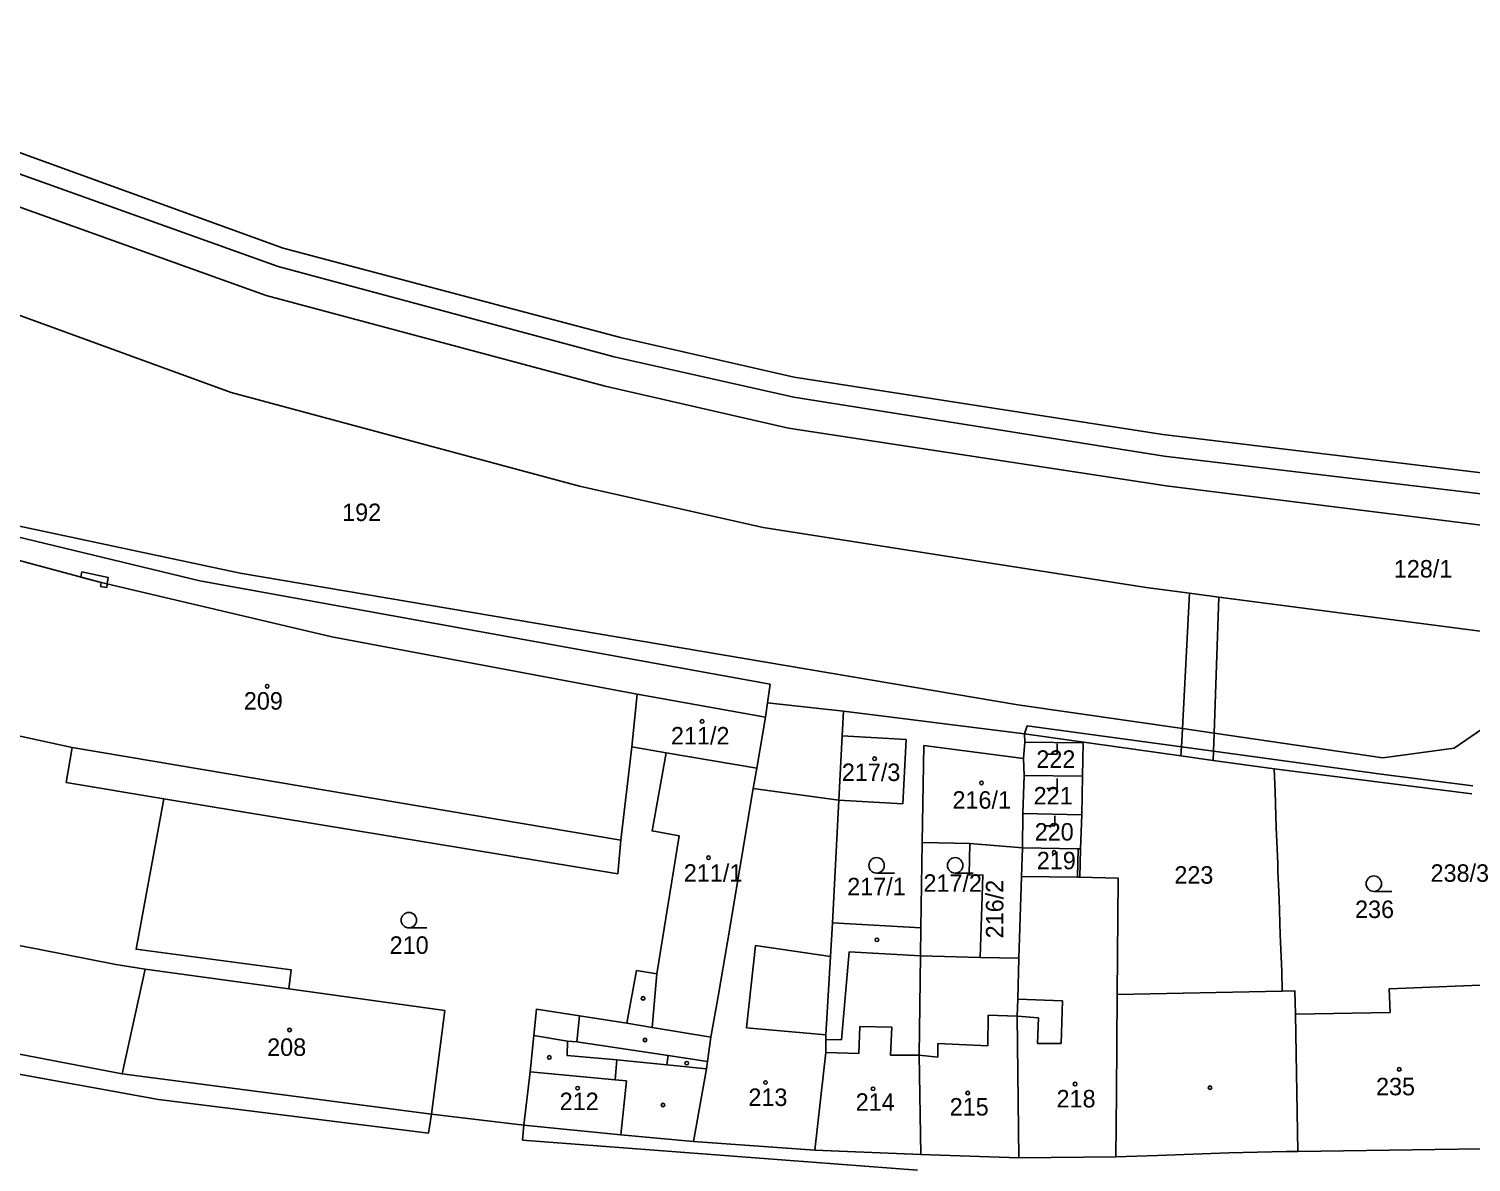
# Model space of a CAD drawing. Extents: x -784124 to -780570, y -980818 to -976926.
# Drawn here: x -781991.4 to -781851.2, y -979615 to -979504.8 of the extents above; entities that cross this region are included whole.
import ezdxf
from ezdxf.enums import TextEntityAlignment as Align

# ---------------------------------------------------------------- set-up
doc = ezdxf.new("R2010")
doc.units = 0
doc.header["$LTSCALE"] = 3.138375
doc.header["$MEASUREMENT"] = 0
doc.linetypes.add('0_051C', pattern=[0])
for name, color, linetype in [('18', 1, 'CONTINUOUS'), ('21800', 1, 'CONTINUOUS'), ('21900', 1, 'CONTINUOUS'), ('21999', 1, 'CONTINUOUS'), ('23700', 1, 'CONTINUOUS'), ('304', 1, 'CONTINUOUS'), ('319', 1, 'CONTINUOUS'), ('402', 1, 'CONTINUOUS'), ('404', 1, 'CONTINUOUS')]:
    doc.layers.add(name, color=color, linetype=linetype)

# ---------------------------------------------------------------- blocks, each defined once
blk = doc.blocks.new('4_02$0')
at = {"layer": '404', "color": 255, "linetype": 'Continuous'}
blk.add_circle((-0.01, 0), 0.175, dxfattribs=at)
blk = doc.blocks.new('3_04$3')
at = {"layer": '304', "color": 255, "linetype": 'Continuous'}
blk.add_line((0.01, 0), (1.76, 0), dxfattribs=at)
blk.add_circle((0.01, 0.75), 0.75, dxfattribs=at)
blk = doc.blocks.new('3_19$9')
at = {"layer": '319', "color": 255, "linetype": 'Continuous'}
for p, q in [((-1, 0), (0, 0)), ((0, 0), (0, 1))]:
    blk.add_line(p, q, dxfattribs=at)

msp = doc.modelspace()

# ---------------------------------------------------------------- linework, layer by layer
at = {"layer": '21800', "color": 255, "linetype": 'Continuous'}
for p, q in [((-782015.61, -979510.56), (-781967.17, -979527.93)), ((-781967.17, -979527.93), (-781934.49, -979536.7)), ((-781934.49, -979536.7), (-781917.01, -979540.63)), ((-781917.01, -979540.63), (-781881.03, -979546.35)), ((-781881.03, -979546.35), (-781836.57, -979551.65)), ((-781974.78, -979558.48), (-782005.21, -979551.11)), ((-781919.34, -979568.5), (-781974.78, -979558.48)), ((-781879.25, -979572.84), (-781878.56, -979559.68)), ((-781875.69, -979560.05), (-781876.16, -979573.29)), ((-781919.58, -979570.34), (-781919.34, -979568.5)), ((-781987.18, -979574.66), (-782008.22, -979570.11)), ((-781894.6, -979573.34), (-781894.35, -979572.55)), ((-781894.35, -979572.55), (-781879.34, -979574.61)), ((-781879.34, -979574.61), (-781879.25, -979572.84)), ((-781876.16, -979573.29), (-781876.22, -979575.04)), ((-781987.18, -979574.66), (-781987.76, -979578.08)), ((-781979.31, -979575.99), (-781987.18, -979574.66)), ((-781879.39, -979575.47), (-781879.34, -979574.61)), ((-781879.34, -979574.61), (-781876.22, -979575.04)), ((-781876.22, -979575.04), (-781876.25, -979575.92)), ((-781876.22, -979575.04), (-781859.91, -979577.28)), ((-781979.31, -979575.99), (-781933.84, -979583.67)), ((-781859.91, -979577.28), (-781851.02, -979578.41)), ((-781987.76, -979578.08), (-781978.26, -979579.65)), ((-781912.64, -979579.8), (-781920.98, -979578.67)), ((-781889.44, -979587.28), (-781889.38, -979584.52)), ((-781920.75, -979593.93), (-781921.61, -979601.92)), ((-781920.75, -979593.93), (-781913.46, -979595)), ((-781912.38, -979603.09), (-781911.65, -979594.53)), ((-781911.65, -979594.53), (-781904.7, -979594.93)), ((-781930.35, -979596.67), (-781930.8, -979601.9)), ((-781890.89, -979599.29), (-781895.24, -979599.13)), ((-781891.04, -979603.45), (-781890.89, -979599.29)), ((-781938.13, -979603.3), (-781937.85, -979600.76)), ((-781910.7, -979604.42), (-781910.62, -979601.8)), ((-781910.62, -979601.8), (-781907.51, -979601.86)), ((-781907.51, -979601.86), (-781907.62, -979604.58)), ((-781898.17, -979603.67), (-781898.12, -979600.68)), ((-781898.12, -979600.68), (-781895.31, -979600.79)), ((-781895.31, -979600.79), (-781893.23, -979600.95)), ((-781893.23, -979600.95), (-781893.33, -979603.44)), ((-781868.25, -979600.6), (-781868.02, -979613.94)), ((-782010.93, -979603.08), (-781978.79, -979608.9)), ((-781939.02, -979603.21), (-781942.31, -979602.68)), ((-781939.06, -979604.61), (-781939.02, -979603.21)), ((-781939.02, -979603.21), (-781938.13, -979603.3)), ((-781938.13, -979603.3), (-781929.24, -979604.61)), ((-781921.61, -979601.92), (-781913.91, -979602.6)), ((-781913.91, -979603.07), (-781912.38, -979603.09)), ((-781934.23, -979605.03), (-781939.06, -979604.61)), ((-781929.24, -979604.61), (-781929.38, -979605.52)), ((-781929.24, -979604.61), (-781925.43, -979605.21)), ((-781913.92, -979604.31), (-781910.7, -979604.42)), ((-781907.62, -979604.58), (-781904.85, -979604.58)), ((-781904.85, -979604.58), (-781903.01, -979604.76)), ((-781903.01, -979604.76), (-781903.02, -979603.44)), ((-781903.02, -979603.44), (-781898.17, -979603.67)), ((-781893.33, -979603.44), (-781891.04, -979603.45)), ((-781934.4, -979606.98), (-781934.23, -979605.03)), ((-781929.38, -979605.52), (-781934.23, -979605.03)), ((-781929.38, -979605.52), (-781925.53, -979605.92)), ((-781934.4, -979606.98), (-781942.65, -979606.2)), ((-781933.28, -979607.07), (-781934.4, -979606.98)), ((-781933.84, -979612.33), (-781933.28, -979607.07)), ((-781978.79, -979608.9), (-781952.54, -979612.16)), ((-781952.54, -979612.16), (-781952.25, -979610.33)), ((-781943.27, -979611.4), (-781943.41, -979612.85)), ((-781943.41, -979612.85), (-781905.01, -979615.75))]:
    msp.add_line(p, q, dxfattribs=at)
at = {"layer": '21900', "color": 3, "linetype": 'Continuous'}
for p, q in [((-781878.56, -979559.68), (-781875.69, -979560.05)), ((-781875.69, -979560.05), (-781848.53, -979563.6)), ((-781932.78, -979574.6), (-781932.25, -979569.5)), ((-781932.25, -979569.5), (-781919.78, -979571.73)), ((-781920.63, -979576.67), (-781919.78, -979571.73)), ((-781912.31, -979573.55), (-781912.18, -979571.13)), ((-781912.18, -979571.13), (-781894.6, -979573.34)), ((-781912.64, -979579.8), (-781912.31, -979573.55)), ((-781912.31, -979573.55), (-781906.1, -979573.88)), ((-781894.6, -979573.34), (-781879.39, -979575.47)), ((-781894.58, -979574.16), (-781894.6, -979573.34)), ((-781879.25, -979572.84), (-781876.16, -979573.29)), ((-781929.45, -979575.19), (-781932.78, -979574.6)), ((-781920.63, -979576.67), (-781929.45, -979575.19)), ((-781906.1, -979573.88), (-781906.42, -979580.16)), ((-781894.68, -979575.75), (-781894.58, -979574.16)), ((-781894.63, -979577.39), (-781894.68, -979575.75)), ((-781879.39, -979575.47), (-781876.25, -979575.92)), ((-781876.25, -979575.92), (-781870.33, -979576.75)), ((-781894.76, -979581.09), (-781894.63, -979577.39)), ((-781888.96, -979577.47), (-781894.63, -979577.39)), ((-781889.03, -979581.22), (-781888.96, -979577.47)), ((-781870.33, -979576.75), (-781851.1, -979579.19)), ((-781913.27, -979591.71), (-781912.64, -979579.8)), ((-781906.42, -979580.16), (-781912.64, -979579.8)), ((-781894.78, -979584.42), (-781894.76, -979581.09)), ((-781889.03, -979581.22), (-781894.76, -979581.09)), ((-781889.15, -979584.52), (-781889.03, -979581.22)), ((-781904.53, -979583.92), (-781899.9, -979584.02)), ((-781899.9, -979584.02), (-781894.78, -979584.42)), ((-781894.88, -979587.22), (-781894.78, -979584.42)), ((-781889.21, -979587.28), (-781889.15, -979584.52)), ((-781895.15, -979595.14), (-781894.88, -979587.22)), ((-781904.69, -979592.21), (-781913.27, -979591.71)), ((-781904.7, -979594.93), (-781904.69, -979592.21)), ((-781982.34, -979606.4), (-781980.08, -979596.23)), ((-781966.13, -979598.12), (-781980.08, -979596.23)), ((-781898.9, -979595.07), (-781904.7, -979594.93)), ((-781895.15, -979595.14), (-781898.9, -979595.07)), ((-781885.58, -979598.68), (-781869.53, -979598.35)), ((-782009.79, -979601.17), (-781982.34, -979606.4)), ((-781982.34, -979606.4), (-781952.25, -979610.33)), ((-781952.25, -979610.33), (-781943.27, -979611.4)), ((-781926.78, -979612.96), (-781914.99, -979613.83)), ((-781914.99, -979613.83), (-781904.69, -979614.24)), ((-781904.69, -979614.24), (-781895.16, -979614.55)), ((-781895.16, -979614.55), (-781885.71, -979614.45)), ((-781868.02, -979613.94), (-781847.64, -979613.65))]:
    msp.add_line(p, q, dxfattribs=at)
for points in [[(-781556.68, -979574.84), (-781564.24, -979579.75), (-781569.84, -979582.73), (-781577.59, -979584.84), (-781584.82, -979585.04), (-781587.67, -979584.8), (-781647.52, -979577.47), (-781652.84, -979576.88), (-781734.35, -979567.08), (-781836.96, -979554.7), (-781880.83, -979549.24), (-781917.53, -979543.62), (-781935.36, -979539.55), (-781968.34, -979530.72), (-782016.97, -979513.31), (-782060.07, -979495.91), (-782065.99, -979493.5), (-782100.3, -979479.69), (-782102.97, -979478.69), (-782133.86, -979464.33), (-782133.38, -979463.23), (-782177.17, -979446.51)], [(-782048.41, -979493.82), (-782015.07, -979508.6), (-781966.66, -979526.12), (-781933.89, -979534.8), (-781916.98, -979538.68), (-781881.14, -979544.25), (-781837.76, -979549.45), (-781733.99, -979562.19), (-781652.45, -979571.9), (-781587.18, -979579.83), (-781579.8, -979580.08), (-781573.17, -979579.03), (-781564.94, -979576.33), (-781556.69, -979571.88), (-781553.01, -979568.66), (-781550.83, -979570.03)], [(-782076.19, -979500.16), (-782020.92, -979522.25), (-781971.72, -979540.15), (-781937.85, -979549.26), (-781920, -979553.28), (-781882.78, -979559.13), (-781878.56, -979559.68)], [(-782085.13, -979512.36), (-782061.44, -979538.44), (-781970.85, -979557.72), (-781895.24, -979570.52), (-781879.25, -979572.84)], [(-782005.38, -979553), (-781984.5, -979558.6), (-781961.95, -979563.9), (-781932.25, -979569.5)], [(-781919.78, -979571.73), (-781919.58, -979570.34), (-781912.18, -979571.13)], [(-781876.16, -979573.29), (-781859.75, -979575.67), (-781852.81, -979574.75), (-781850.05, -979572.83)], [(-781966.13, -979598.12), (-781965.9, -979596.28), (-781980.98, -979594.29), (-781978.26, -979579.65), (-781934.15, -979586.94), (-781933.84, -979583.67), (-781932.78, -979574.6)], [(-781933.26, -979601.48), (-781932.31, -979596.35), (-781930.35, -979596.67), (-781928.17, -979583.27), (-781930.81, -979582.78), (-781929.45, -979575.19)], [(-781894.68, -979575.75), (-781904.37, -979574.48), (-781904.53, -979583.92)], [(-781888.96, -979577.47), (-781888.88, -979574.23), (-781894.58, -979574.16)], [(-781925.09, -979602.84), (-781924.34, -979598.67), (-781923.46, -979593.56), (-781920.98, -979578.67), (-781920.63, -979576.67)], [(-781869.53, -979598.35), (-781869.58, -979596.43), (-781869.74, -979592.88), (-781869.85, -979589.37), (-781869.98, -979586.69), (-781869.97, -979585.94), (-781870.12, -979582.45), (-781870.23, -979578.97), (-781870.33, -979576.75)], [(-781899.9, -979584.02), (-781899.99, -979587.06), (-781898.64, -979587.07), (-781898.9, -979595.07)], [(-781889.15, -979584.52), (-781889.38, -979584.52), (-781894.78, -979584.42)], [(-781889.21, -979587.28), (-781889.44, -979587.28), (-781894.88, -979587.22)], [(-781885.58, -979598.68), (-781885.5, -979587.36), (-781889.21, -979587.28)], [(-781980.08, -979596.23), (-781982.93, -979595.77), (-781990.33, -979594.32), (-782007.55, -979591.04)], [(-781914.99, -979613.83), (-781913.92, -979604.31), (-781913.91, -979603.07), (-781913.91, -979602.6), (-781913.46, -979595), (-781913.27, -979591.71)], [(-781904.69, -979614.24), (-781904.85, -979604.58), (-781904.7, -979594.93)], [(-781895.16, -979614.55), (-781895.31, -979600.79), (-781895.24, -979599.13), (-781895.15, -979595.14)], [(-781847.88, -979597.69), (-781859.14, -979598.13), (-781859.05, -979600.42), (-781868.25, -979600.6), (-781868.3, -979598.33), (-781869.53, -979598.35)], [(-781952.25, -979610.33), (-781950.95, -979600.25), (-781966.13, -979598.12)], [(-781885.71, -979614.45), (-781885.65, -979608.3), (-781885.58, -979598.68)], [(-781943.27, -979611.4), (-781942.65, -979606.2), (-781942.31, -979602.68), (-781942.03, -979600.1), (-781937.85, -979600.76), (-781933.26, -979601.48)], [(-781933.26, -979601.48), (-781930.8, -979601.9), (-781925.09, -979602.84)], [(-781926.78, -979612.96), (-781925.53, -979605.92), (-781925.43, -979605.21), (-781925.09, -979602.84)], [(-781943.27, -979611.4), (-781933.84, -979612.33), (-781926.78, -979612.96)], [(-781885.71, -979614.45), (-781881.68, -979614.33), (-781874.72, -979614.06), (-781869.15, -979613.95), (-781868.02, -979613.94)]]:
    msp.add_lwpolyline(points, dxfattribs=at)
at = {"layer": '21999', "color": 3, "linetype": 'Continuous'}
msp.add_line((-781904.69, -979592.21), (-781904.53, -979583.92), dxfattribs=at)
at = {"layer": '23700', "color": 255, "linetype": '0_051C'}
for points in [[(-781986.34, -979558.11), (-781984.5, -979558.6), (-781984.36, -979558.63), (-781983.78, -979558.77), (-781983.68, -979558.16), (-781986.24, -979557.6), (-781986.34, -979558.11)], [(-781984.42, -979559.02), (-781983.83, -979559.11), (-781983.78, -979558.77), (-781984.36, -979558.63), (-781984.42, -979559.02)]]:
    msp.add_lwpolyline(points, close=True, dxfattribs=at)

# ---------------------------------------------------------------- block references
at = {"layer": '304', "color": 0, "linetype": 'ByBlock'}
for p in [(-781908.99, -979586.88), (-781901.35, -979586.88), (-781860.64, -979588.66), (-781954.46, -979592.21)]:
    msp.add_blockref('3_04$3', p, dxfattribs=at)
at = {"layer": '319', "color": 0, "linetype": 'ByBlock'}
for p in [(-781891.42, -979575.32), (-781891.42, -979578.67), (-781891.65, -979582.3)]:
    msp.add_blockref('3_19$9', p, dxfattribs=at)
at = {"layer": '402', "color": 0, "linetype": 'ByBlock'}
for p in [(-781908.94, -979593.37), (-781931.67, -979599.06), (-781931.48, -979603.11), (-781940.79, -979604.8), (-781927.42, -979605.36), (-781876.55, -979607.74), (-781929.73, -979609.42)]:
    msp.add_blockref('4_02$0', p, dxfattribs=at)
at = {"layer": '404', "color": 0, "linetype": 'ByBlock'}
for p in [(-781968.22, -979568.72), (-781925.93, -979572.14), (-781898.77, -979578.11), (-781891.7, -979584.87), (-781925.31, -979585.39), (-781966.04, -979602.13), (-781858.15, -979605.96), (-781919.77, -979607.24), (-781889.67, -979607.39), (-781938.04, -979607.79), (-781909.31, -979607.85), (-781900.1, -979608.26)]:
    msp.add_blockref('4_02$0', p, dxfattribs=at)
at = {"layer": '404', "color": 0, "linetype": 'ByBlock', "rotation": 85}
msp.add_blockref('4_02$0', (-781909.17, -979575.76), dxfattribs=at)

# ---------------------------------------------------------------- texts
at = {"layer": '18', "color": 255, "linetype": 'Continuous'}
for s, p in [('192', (-781960.94, -979553.17)), ('128/1', (-781858.69, -979558.66)), ('211/2', (-781928.97, -979574.89)), ('216/1', (-781901.6, -979581.13)), ('219', (-781893.4, -979587.02)), ('211/1', (-781927.72, -979588.23)), ('217/2', (-781904.42, -979589.21)), ('236', (-781862.46, -979591.76)), ('210', (-781956.32, -979595.24)), ('208', (-781968.23, -979605.16)), ('235', (-781860.42, -979608.99)), ('212', (-781939.79, -979610.43)), ('213', (-781921.44, -979610.03)), ('214', (-781911.01, -979610.5)), ('215', (-781901.87, -979610.96)), ('218', (-781891.48, -979610.17))]:
    msp.add_text(s, height=1.7, dxfattribs=at).set_placement(p, align=Align.BOTTOM_LEFT)
for s, p in [('209', (-781968.6, -979571.5)), ('222', (-781891.55, -979577.16)), ('217/3', (-781909.51, -979578.44)), ('221', (-781891.81, -979580.72)), ('220', (-781891.71, -979584.23)), ('223', (-781878.13, -979588.42)), ('217/1', (-781908.99, -979589.55))]:
    msp.add_text(s, height=1.7, dxfattribs=at).set_placement(p, align=Align.BOTTOM_CENTER)
msp.add_text('238/3', height=1.7, dxfattribs=at).set_placement((-781849.43, -979588.24), align=Align.BOTTOM_RIGHT)
msp.add_text('216/2', height=1.7, rotation=90, dxfattribs=at).set_placement((-781896.14, -979590.38), align=Align.BOTTOM_CENTER)

doc.saveas('drawing.dxf')
